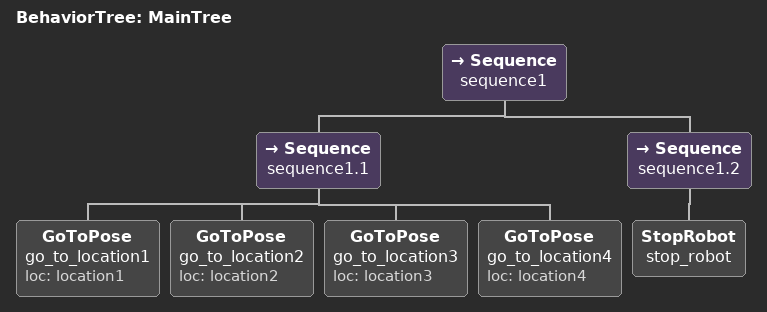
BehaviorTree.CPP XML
<!-- Behavior tree that sequentially navigates locations naively -->
<root main_tree_to_execute = "MainTree" >
  <BehaviorTree ID="MainTree">
    <Sequence name="sequence1">
      <Sequence name="sequence1.1">
        <GoToPose name="go_to_location1" loc="location1" />
        <GoToPose name="go_to_location2" loc="location2" />
        <GoToPose name="go_to_location3" loc="location3" />
        <GoToPose name="go_to_location4" loc="location4" />
      </Sequence>
      <Sequence name="sequence1.2">
        <StopRobot name="stop_robot" />
      </Sequence>
    </Sequence>
  </BehaviorTree>
</root>
